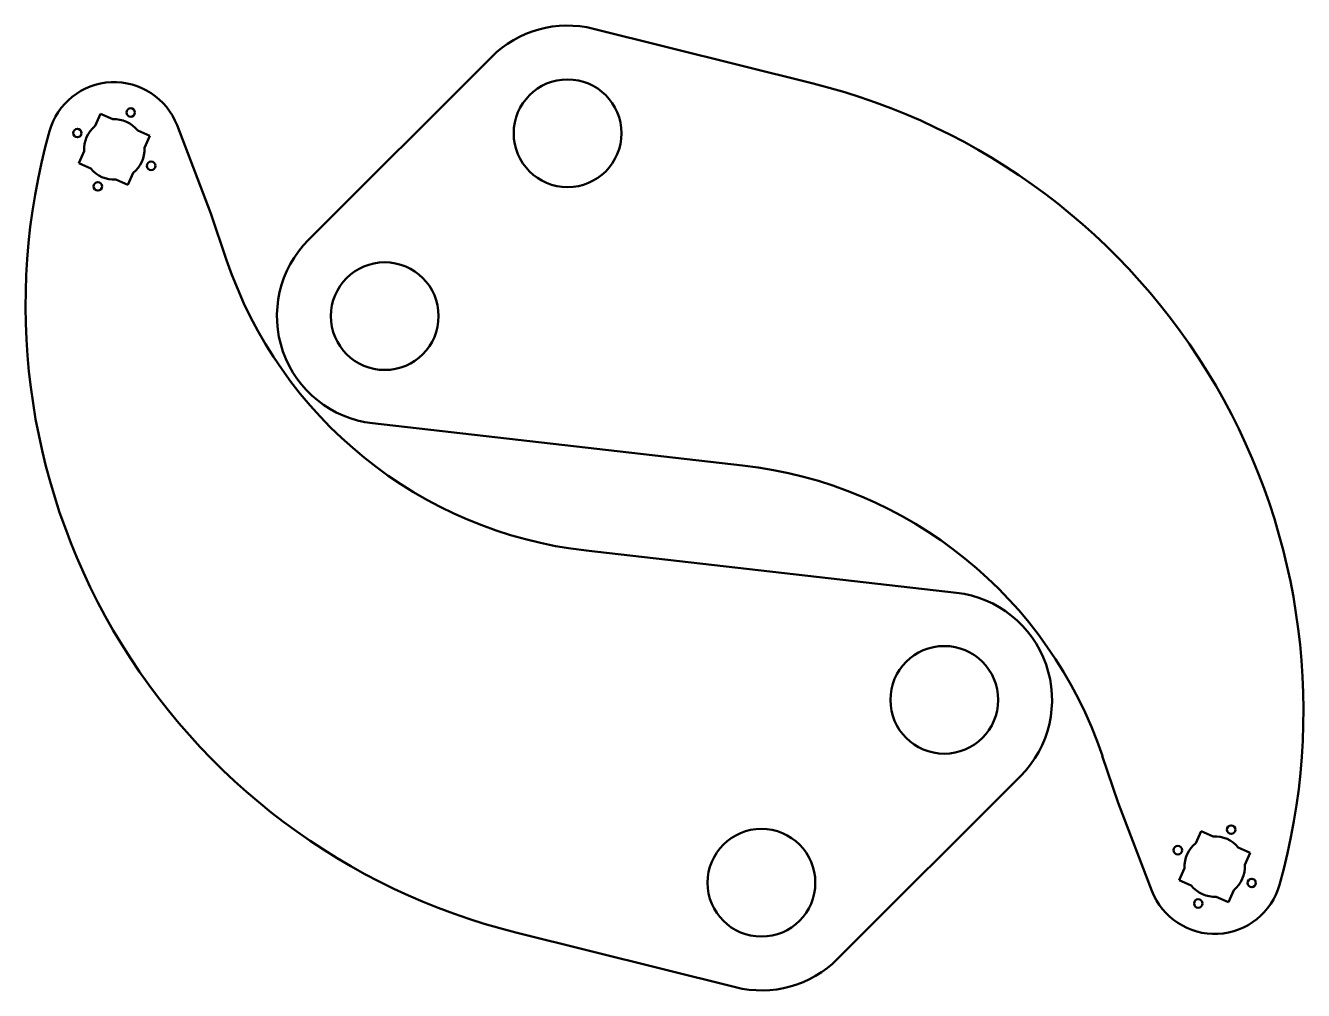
# Model space of a CAD drawing. Header units: inches. Extents: x 0.1 to 23.8, y 0.1 to 18.
import ezdxf

# ---------------------------------------------------------------- set-up
doc = ezdxf.new("R2010")
doc.units = ezdxf.units.IN
doc.header["$MEASUREMENT"] = 0
doc.layers.add('Visible (ANSI)', color=7, linetype='Continuous', lineweight=50)

msp = doc.modelspace()

# ---------------------------------------------------------------- linework, layer by layer
at = {"layer": 'Visible (ANSI)'}
for p, q in [((14.713, 16.889), (10.636, 17.905)), ((8.738, 17.379), (5.344, 13.985)), ((1.385, 16.101), (1.485, 16.325)), ((1.485, 16.325), (1.709, 16.225)), ((2.174, 16.018), (2.398, 15.918)), ((2.398, 15.918), (2.299, 15.694)), ((3.532, 14.479), (2.905, 16.113)), ((1.078, 15.411), (1.178, 15.636)), ((1.302, 15.312), (1.078, 15.411)), ((2.092, 15.229), (1.992, 15.005)), ((1.992, 15.005), (1.767, 15.105)), ((3.824, 13.612), (3.532, 14.479)), ((6.531, 10.584), (13.401, 9.801)), ((17.37, 7.434), (10.5, 8.217)), ((20.077, 4.406), (20.369, 3.539)), ((15.164, 0.639), (18.558, 4.033)), ((20.369, 3.539), (20.996, 1.905)), ((21.81, 2.789), (21.91, 3.013)), ((21.91, 3.013), (22.134, 2.914)), ((22.599, 2.706), (22.824, 2.607)), ((22.824, 2.607), (22.724, 2.382)), ((21.503, 2.1), (21.603, 2.324)), ((21.728, 2), (21.503, 2.1)), ((22.517, 1.917), (22.417, 1.693)), ((22.417, 1.693), (22.193, 1.793)), ((9.189, 1.129), (13.266, 0.113))]:
    msp.add_line(p, q, dxfattribs=at)
for centre, radius in [((10.152, 15.965), 1), ((2.043, 16.35), 0.0787), ((1.053, 15.97), 0.0787), ((2.423, 15.36), 0.0787), ((1.433, 14.98), 0.0787), ((6.758, 12.571), 1), ((17.144, 5.447), 1), ((22.468, 3.038), 0.0787), ((13.75, 2.053), 1), ((21.478, 2.658), 0.0787), ((22.849, 2.048), 0.0787), ((21.858, 1.668), 0.0787)]:
    msp.add_circle(centre, radius, dxfattribs=at)
for centre, radius, start, end in [((10.152, 15.965), 2, 76, 135), ((1.738, 15.665), 1.25, 21, 164.3931), ((11.81, 5.245), 12, 344.3931, 76), ((1.738, 15.665), 0.561, 39.0185, 92.9815), ((12.092, 12.773), 12, 164.3931, 256), ((1.738, 15.665), 0.561, 129.0185, 182.9815), ((1.738, 15.665), 0.561, 309.0185, 2.9815), ((1.738, 15.665), 0.561, 219.0185, 272.9815), ((6.758, 12.571), 2, 135, 263.5), ((11.406, 16.166), 8, 198.6141, 263.5), ((12.496, 1.852), 8, 18.6141, 83.5), ((17.144, 5.447), 2, 315, 83.5), ((22.163, 2.353), 0.561, 39.0185, 92.9815), ((22.163, 2.353), 0.561, 129.0185, 182.9815), ((22.163, 2.353), 0.561, 309.0185, 2.9815), ((22.163, 2.353), 1.25, 201, 344.3931), ((22.163, 2.353), 0.561, 219.0185, 272.9815), ((13.75, 2.053), 2, 256, 315)]:
    msp.add_arc(centre, radius, start, end, dxfattribs=at)

doc.saveas('drawing.dxf')
